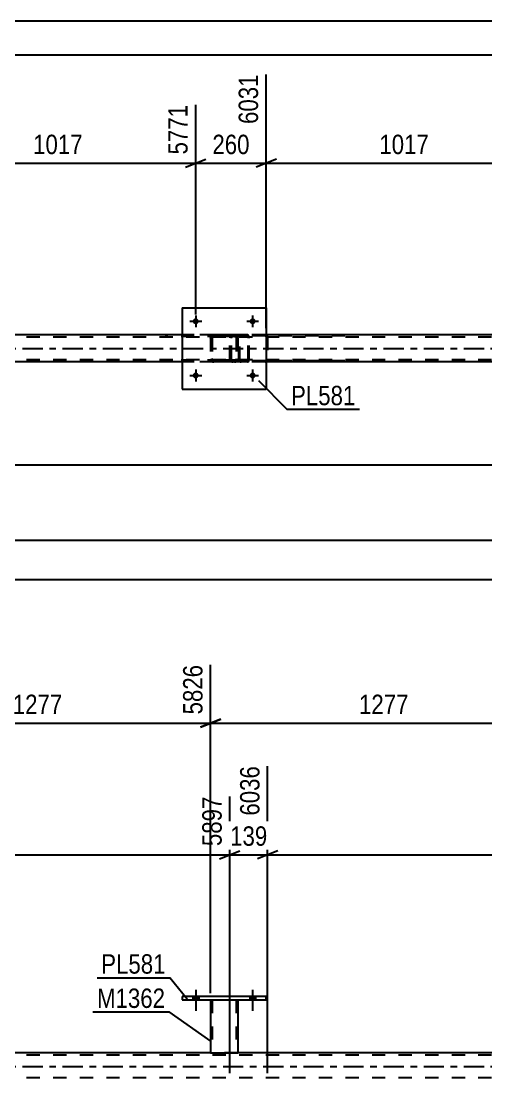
# Model space of a CAD drawing. Header units: millimetres. Extents: x 0 to 841, y 0 to 594.
# Drawn here: x 249.5 to 318.1, y 438 to 594 of the extents above; entities that cross this region are included whole.
import ezdxf

# ---------------------------------------------------------------- set-up
doc = ezdxf.new("R2010")
doc.units = ezdxf.units.MM
doc.linetypes.add('DXK_LINE_DOT2', pattern=[3.9198, 1.9599, -1.9599])
doc.linetypes.add('DXK_LINE_DOT3', pattern=[5.9187, 2.979, -0.9799, 0.9799, -0.9799])
doc.styles.add('Arial Narrow', font='ARIALN.TTF', dxfattribs={"height": 0.2})

# ---------------------------------------------------------------- blocks, each defined once
blk = doc.blocks.new('Unknown-318889357-1133')
at = {"color": 5, "linetype": 'Continuous'}
for p, q in [((841, 594), (0, 594)), ((836, 589), (5, 589))]:
    blk.add_line(p, q, dxfattribs=at)
blk = doc.blocks.new('Bolt-318889357-5234 - 5170')
at = {"linetype": 'Continuous'}
for points in [[(275.72, 549.69, -1), (274.84, 549.69, -1)], [(284.12, 549.69, -1), (283.24, 549.69, -1)]]:
    blk.add_hatch(color=1, dxfattribs=at).paths.add_polyline_path(points)
at = {"color": 1, "linetype": 'Continuous'}
for p, q in [((274.4, 549.69), (276.16, 549.69)), ((275.28, 550.57), (275.28, 548.81)), ((282.8, 549.69), (284.56, 549.69)), ((283.68, 550.57), (283.68, 548.81))]:
    blk.add_line(p, q, dxfattribs=at)
blk = doc.blocks.new('Bolt-318889357-5235 - 5170')
at = {"linetype": 'Continuous'}
for points in [[(275.72, 541.69, -1), (274.84, 541.69, -1)], [(284.12, 541.69, -1), (283.24, 541.69, -1)]]:
    blk.add_hatch(color=1, dxfattribs=at).paths.add_polyline_path(points)
at = {"color": 1, "linetype": 'Continuous'}
for p, q in [((274.4, 541.69), (276.16, 541.69)), ((275.28, 542.57), (275.28, 540.81)), ((282.8, 541.69), (284.56, 541.69)), ((283.68, 542.57), (283.68, 540.81))]:
    blk.add_line(p, q, dxfattribs=at)
blk = doc.blocks.new('Part-318889357-5282 - 5170')
at = {"color": 2, "linetype": 'Continuous'}
for p, q in [((273.28, 551.69), (273.28, 539.69)), ((273.28, 551.69), (285.68, 551.69)), ((285.68, 551.69), (285.68, 539.69)), ((273.28, 539.69), (285.68, 539.69))]:
    blk.add_line(p, q, dxfattribs=at)
blk = doc.blocks.new('Part-318889357-5283 - 5170')
at = {"color": 7, "linetype": 'DXK_LINE_DOT2'}
for p, q in [((277.78, 547.66), (277.96, 547.69)), ((277.96, 547.69), (277.78, 547.66)), ((281, 547.69), (277.96, 547.69)), ((281, 547.69), (281.19, 547.66)), ((281.19, 547.66), (281, 547.69)), ((277.48, 547.21), (277.52, 547.4)), ((277.52, 547.4), (277.48, 547.21)), ((277.48, 547.21), (277.48, 544.17)), ((277.72, 547.21), (277.74, 547.3)), ((277.72, 547.21), (277.72, 544.17)), ((277.74, 547.3), (277.79, 547.38)), ((277.79, 547.38), (277.87, 547.43)), ((277.87, 547.43), (277.96, 547.45)), ((281, 547.45), (277.96, 547.45)), ((281, 547.45), (281.1, 547.43)), ((281.1, 547.43), (281.17, 547.38)), ((281.17, 547.38), (281.23, 547.3)), ((281.23, 547.3), (281.24, 547.21)), ((281.24, 547.21), (281.24, 544.17)), ((281.45, 547.4), (281.48, 547.21)), ((281.48, 547.21), (281.45, 547.4)), ((281.48, 547.21), (281.48, 544.17)), ((277.52, 543.99), (277.48, 544.17)), ((277.48, 544.17), (277.52, 543.99)), ((277.74, 544.08), (277.72, 544.17)), ((277.79, 544), (277.74, 544.08)), ((277.96, 543.69), (277.78, 543.73)), ((277.78, 543.73), (277.96, 543.69)), ((277.87, 543.95), (277.79, 544)), ((277.96, 543.93), (277.87, 543.95)), ((281, 543.93), (277.96, 543.93)), ((281, 543.69), (277.96, 543.69)), ((281.1, 543.95), (281, 543.93)), ((281.19, 543.73), (281, 543.69)), ((281, 543.69), (281.19, 543.73)), ((281.17, 544), (281.1, 543.95)), ((281.23, 544.08), (281.17, 544)), ((281.24, 544.17), (281.23, 544.08)), ((281.48, 544.17), (281.45, 543.99)), ((281.45, 543.99), (281.48, 544.17))]:
    blk.add_line(p, q, dxfattribs=at)
at = {"color": 7, "linetype": 'DXK_LINE_DOT3'}
blk.add_line((279.48, 545.69), (279.48, 545.69), dxfattribs=at)
at = {"color": 7, "linetype": 'DXK_LINE_DOT2'}
for centre, start, end in [((277.96, 547.21), 112.5, 157.5), ((277.96, 547.21), 112.5, 157.5), ((281, 547.21), 22.5, 67.5), ((281, 547.21), 22.5, 67.5), ((277.96, 544.17), 202.5, 247.5), ((277.96, 544.17), 202.5, 247.5), ((281, 544.17), 292.5, 337.5), ((281, 544.17), 292.5, 337.5)]:
    blk.add_arc(centre, 0.48, start, end, dxfattribs=at)
blk = doc.blocks.new('Part-318889357-5360 - 5170')
at = {"color": 7, "linetype": 'DXK_LINE_DOT2'}
for p, q in [((282.91, 547.69), (270.75, 547.69)), ((280.82, 547.69), (280.62, 547.66)), ((281.63, 547.45), (281.63, 547.69)), ((283.01, 547.66), (282.91, 547.69)), ((283.1, 547.55), (283.01, 547.66)), ((283.16, 547.4), (283.1, 547.55)), ((282.91, 547.45), (270.75, 547.45)), ((280.35, 547.4), (280.31, 547.21)), ((280.31, 544.17), (280.31, 547.21)), ((280.56, 547.21), (280.58, 547.3)), ((280.56, 544.17), (280.56, 547.21)), ((280.58, 547.3), (280.64, 547.38)), ((280.64, 547.38), (280.72, 547.43)), ((280.72, 547.43), (280.82, 547.45)), ((282.91, 547.45), (282.96, 547.43)), ((282.96, 547.43), (283, 547.38)), ((283, 547.38), (283.03, 547.3)), ((283.03, 547.3), (283.04, 547.21)), ((283.04, 544.17), (283.04, 547.21)), ((283.18, 547.21), (283.16, 547.4)), ((283.18, 544.17), (283.18, 547.21)), ((282.91, 543.93), (270.75, 543.93)), ((282.91, 543.69), (270.75, 543.69)), ((280.31, 544.17), (280.35, 543.99)), ((280.58, 544.08), (280.56, 544.17)), ((280.64, 544), (280.58, 544.08)), ((280.62, 543.73), (280.82, 543.69)), ((280.72, 543.95), (280.64, 544)), ((280.82, 543.93), (280.72, 543.95)), ((281.63, 543.69), (281.63, 543.93)), ((282.96, 543.95), (282.91, 543.93)), ((282.91, 543.69), (283.01, 543.73)), ((283, 544), (282.96, 543.95)), ((283.03, 544.08), (283, 544)), ((283.01, 543.73), (283.1, 543.83)), ((283.04, 544.17), (283.03, 544.08)), ((283.1, 543.83), (283.16, 543.99)), ((283.16, 543.99), (283.18, 544.17))]:
    blk.add_line(p, q, dxfattribs=at)
for centre, start, end in [((280.8, 547.2), 111.1941, 156.1506), ((280.8, 544.19), 203.8494, 248.8059)]:
    blk.add_arc(centre, 0.492, start, end, dxfattribs=at)
blk = doc.blocks.new('Part-318889357-5361 - 5170')
at = {"color": 7, "linetype": 'DXK_LINE_DOT2'}
for p, q in [((281.97, 547.69), (281.84, 547.67)), ((297.3, 547.69), (281.97, 547.69)), ((285.68, 547.67), (285.55, 547.69)), ((281.66, 547.49), (281.63, 547.37)), ((281.63, 544.01), (281.63, 547.37)), ((281.8, 547.37), (281.81, 547.43)), ((281.8, 544.01), (281.8, 547.37)), ((281.81, 547.43), (281.85, 547.49)), ((281.85, 547.49), (281.91, 547.52)), ((281.91, 547.52), (281.97, 547.53)), ((297.3, 547.53), (281.97, 547.53)), ((285.55, 547.53), (285.61, 547.52)), ((285.61, 547.52), (285.67, 547.49)), ((285.67, 547.49), (285.7, 547.43)), ((285.7, 547.43), (285.72, 547.37)), ((285.72, 547.37), (285.72, 544.01)), ((285.89, 547.37), (285.86, 547.49)), ((285.89, 547.37), (285.89, 544.01)), ((281.63, 544.01), (281.66, 543.89)), ((281.81, 543.95), (281.8, 544.01)), ((281.85, 543.9), (281.81, 543.95)), ((281.84, 543.72), (281.97, 543.69)), ((281.91, 543.86), (281.85, 543.9)), ((281.97, 543.85), (281.91, 543.86)), ((297.3, 543.85), (281.97, 543.85)), ((297.3, 543.69), (281.97, 543.69)), ((285.61, 543.86), (285.55, 543.85)), ((285.55, 543.69), (285.68, 543.72)), ((285.67, 543.9), (285.61, 543.86)), ((285.7, 543.95), (285.67, 543.9)), ((285.72, 544.01), (285.7, 543.95)), ((285.86, 543.89), (285.89, 544.01))]:
    blk.add_line(p, q, dxfattribs=at)
for centre, start, end in [((281.96, 547.36), 110.7583, 155.68), ((285.56, 547.36), 24.32, 69.2417), ((281.96, 544.03), 204.32, 249.2417), ((285.56, 544.03), 290.7583, 335.68)]:
    blk.add_arc(centre, 0.331, start, end, dxfattribs=at)
blk = doc.blocks.new('Part-318889357-5424 - 5170')
at = {"color": 2, "linetype": 'Continuous'}
for p, q in [((273.28, 547.69), (234.6, 547.69)), ((324.36, 547.69), (285.68, 547.69)), ((273.28, 543.69), (234.6, 543.69)), ((324.36, 543.69), (285.68, 543.69))]:
    blk.add_line(p, q, dxfattribs=at)
at = {"color": 7, "linetype": 'DXK_LINE_DOT2'}
for p, q in [((285.68, 547.69), (273.28, 547.69)), ((765.79, 547.37), (101.76, 547.37)), ((765.79, 544.01), (101.76, 544.01)), ((285.68, 543.69), (273.28, 543.69))]:
    blk.add_line(p, q, dxfattribs=at)
at = {"color": 7, "linetype": 'DXK_LINE_DOT3'}
blk.add_line((101.76, 545.69), (765.79, 545.69), dxfattribs=at)
blk = doc.blocks.new('Part-318889357-3464 - 3336')
at = {"color": 2, "linetype": 'Continuous'}
for p, q in [((273.28, 450.01), (273.28, 449.53)), ((285.68, 450.01), (273.28, 450.01)), ((273.28, 449.53), (285.68, 449.53)), ((285.68, 449.53), (285.68, 450.01))]:
    blk.add_line(p, q, dxfattribs=at)
blk = doc.blocks.new('Bolt-318889357-3456 - 3336')
at = {"linetype": 'Continuous'}
for points in [[(274.84, 449.53), (275.72, 449.53), (275.72, 450.01), (274.84, 450.01)], [(283.24, 449.53), (284.12, 449.53), (284.12, 450.01), (283.24, 450.01)]]:
    blk.add_hatch(color=1, dxfattribs=at).paths.add_polyline_path(points)
at = {"color": 1, "linetype": 'Continuous'}
for p, q in [((275.28, 451.01), (275.28, 447.89)), ((283.68, 451.01), (283.68, 447.89)), ((274.84, 450.01), (274.84, 449.53)), ((275.72, 450.01), (275.72, 449.53)), ((283.24, 450.01), (283.24, 449.53)), ((284.12, 450.01), (284.12, 449.53))]:
    blk.add_line(p, q, dxfattribs=at)
blk = doc.blocks.new('Bolt-318889357-3457 - 3336')
at = {"linetype": 'Continuous'}
for points in [[(274.84, 449.53), (275.72, 449.53), (275.72, 450.01), (274.84, 450.01)], [(283.24, 449.53), (284.12, 449.53), (284.12, 450.01), (283.24, 450.01)]]:
    blk.add_hatch(color=1, dxfattribs=at).paths.add_polyline_path(points)
at = {"color": 1, "linetype": 'Continuous'}
for p, q in [((275.28, 451.01), (275.28, 447.89)), ((283.68, 451.01), (283.68, 447.89)), ((274.84, 450.01), (274.84, 449.53)), ((275.72, 450.01), (275.72, 449.53)), ((283.24, 450.01), (283.24, 449.53)), ((284.12, 450.01), (284.12, 449.53))]:
    blk.add_line(p, q, dxfattribs=at)
blk = doc.blocks.new('Part-318889357-3561 - 3336')
at = {"color": 2, "linetype": 'Continuous'}
for p, q in [((277.48, 449.53), (277.48, 441.69)), ((281.48, 449.53), (281.48, 441.69)), ((277.48, 441.69), (281.48, 441.69))]:
    blk.add_line(p, q, dxfattribs=at)
at = {"color": 7, "linetype": 'DXK_LINE_DOT2'}
for p, q in [((277.48, 449.53), (281.48, 449.53)), ((277.48, 449.53), (277.48, 449.53)), ((277.48, 449.53), (277.48, 449.53)), ((277.72, 449.53), (277.72, 441.69)), ((281.24, 449.53), (281.24, 441.69)), ((281.48, 449.53), (281.48, 449.53)), ((281.48, 449.53), (281.48, 449.53)), ((281.19, 441.69), (281.23, 441.69)), ((281.19, 441.69), (281.23, 441.69)), ((281.23, 441.69), (281.24, 441.69)), ((281.23, 441.69), (281.24, 441.69))]:
    blk.add_line(p, q, dxfattribs=at)
blk = doc.blocks.new('Part-318889357-3846 - 3336')
at = {"color": 2, "linetype": 'Continuous'}
for p, q in [((277.48, 441.69), (230.4, 441.69)), ((328.56, 441.69), (281.48, 441.69))]:
    blk.add_line(p, q, dxfattribs=at)
at = {"color": 7, "linetype": 'DXK_LINE_DOT2'}
for p, q in [((281.48, 441.69), (277.48, 441.69)), ((765.79, 441.37), (101.76, 441.37)), ((765.79, 438.01), (101.76, 438.01))]:
    blk.add_line(p, q, dxfattribs=at)
at = {"color": 7, "linetype": 'DXK_LINE_DOT3'}
blk.add_line((101.76, 439.69), (765.79, 439.69), dxfattribs=at)
blk = doc.blocks.new('StraightDimension-318889357-5519 - 5170')
at = {"color": 7, "linetype": 'Continuous'}
blk.add_line((59.84, 528.5), (709.61, 528.5), dxfattribs=at)
blk = doc.blocks.new('StraightDimension-318889357-5553 - 5170')
at = {"color": 7, "linetype": 'Continuous'}
blk.add_line((59.2, 511.57), (766.43, 511.57), dxfattribs=at)
blk = doc.blocks.new('StraightDimension-318889357-16051 - 5170')
at = {"color": 7, "linetype": 'Continuous'}
blk.add_line((59.84, 517.39), (765.79, 517.39), dxfattribs=at)
blk = doc.blocks.new('StraightDimension-318889357-23626 - 5170')
at = {"color": 7, "linetype": 'Continuous'}
for p, q in [((285.68, 548.69), (285.68, 586.13)), ((326.36, 550.69), (326.36, 581.63)), ((287.18, 573.62), (284.18, 572.42)), ((285.68, 573.02), (326.36, 573.02)), ((324.86, 572.42), (327.86, 573.62))]:
    blk.add_line(p, q, dxfattribs=at)
at = {"color": 0, "linetype": 'Continuous'}
blk.add_wipeout([(325.76, 582.23), (321.56, 582.23), (321.56, 573.72), (325.76, 573.72)], dxfattribs=at)
at = {"color": 0}
blk.add_wipeout([(310.28, 573.77), (310.28, 577.97), (301.77, 577.97), (301.77, 573.77)], dxfattribs=at)
at = {"color": 3, "linetype": 'Continuous', "style": 'Arial Narrow'}
blk.add_text('7048', height=2.863, rotation=90.0002, dxfattribs=at).set_placement((325.16, 574.32))
at = {"color": 3, "style": 'Arial Narrow'}
blk.add_text('1017', height=2.863, dxfattribs=at).set_placement((302.37, 574.37))
blk = doc.blocks.new('StraightDimension-318889357-23627 - 5170')
at = {"color": 7, "linetype": 'Continuous'}
for p, q in [((285.68, 548.69), (285.68, 586.13)), ((275.28, 550.69), (275.28, 581.63)), ((273.78, 572.42), (276.78, 573.62)), ((275.28, 573.02), (285.68, 573.02)), ((287.18, 573.62), (284.18, 572.42))]:
    blk.add_line(p, q, dxfattribs=at)
at = {"color": 0}
blk.add_wipeout([(283.83, 573.77), (283.83, 577.97), (277.14, 577.97), (277.14, 573.77)], dxfattribs=at)
at = {"color": 3, "style": 'Arial Narrow'}
blk.add_text('260', height=2.863, dxfattribs=at).set_placement((277.74, 574.37))
at = {"color": 0, "linetype": 'Continuous'}
blk.add_wipeout([(285.08, 586.73), (280.88, 586.73), (280.88, 578.22), (285.08, 578.22)], dxfattribs=at)
at = {"color": 3, "linetype": 'Continuous', "style": 'Arial Narrow'}
blk.add_text('6031', height=2.863, rotation=90.0002, dxfattribs=at).set_placement((284.48, 578.82))
blk = doc.blocks.new('StraightDimension-318889357-23628 - 5170')
at = {"color": 7, "linetype": 'Continuous'}
for p, q in [((234.6, 548.69), (234.6, 586.13)), ((275.28, 550.69), (275.28, 581.63)), ((236.1, 573.62), (233.1, 572.42)), ((234.6, 573.02), (275.28, 573.02)), ((273.78, 572.42), (276.78, 573.62))]:
    blk.add_line(p, q, dxfattribs=at)
at = {"color": 0, "linetype": 'Continuous'}
blk.add_wipeout([(274.68, 582.23), (270.48, 582.23), (270.48, 573.72), (274.68, 573.72)], dxfattribs=at)
at = {"color": 0}
blk.add_wipeout([(259.2, 573.77), (259.2, 577.97), (250.69, 577.97), (250.69, 573.77)], dxfattribs=at)
at = {"color": 3, "linetype": 'Continuous', "style": 'Arial Narrow'}
blk.add_text('5771', height=2.863, rotation=90.0002, dxfattribs=at).set_placement((274.08, 574.32))
at = {"color": 3, "style": 'Arial Narrow'}
blk.add_text('1017', height=2.863, dxfattribs=at).set_placement((251.29, 574.37))
blk = doc.blocks.new('StraightDimension-318889357-25424 - 3336')
at = {"color": 7, "linetype": 'Continuous'}
for p, q in [((285.89, 438.69), (285.89, 484.04)), ((365.45, 438.69), (365.45, 479.54)), ((287.39, 471.52), (284.39, 470.32)), ((363.95, 470.32), (366.95, 471.52)), ((285.89, 470.92), (365.45, 470.92))]:
    blk.add_line(p, q, dxfattribs=at)
at = {"color": 0, "linetype": 'Continuous'}
blk.add_wipeout([(364.85, 480.14), (360.65, 480.14), (360.65, 471.62), (364.85, 471.62)], dxfattribs=at)
at = {"color": 0}
blk.add_wipeout([(329.92, 471.67), (329.92, 475.87), (321.41, 475.87), (321.41, 471.67)], dxfattribs=at)
at = {"color": 3, "linetype": 'Continuous', "style": 'Arial Narrow'}
blk.add_text('8025', height=2.863, rotation=90.0002, dxfattribs=at).set_placement((364.25, 472.22))
at = {"color": 3, "style": 'Arial Narrow'}
blk.add_text('1989', height=2.863, dxfattribs=at).set_placement((322.01, 472.27))
blk = doc.blocks.new('StraightDimension-318889357-25426 - 3336')
at = {"color": 7, "linetype": 'Continuous'}
for p, q in [((200.75, 438.69), (200.75, 484.04)), ((280.31, 438.69), (280.31, 479.54)), ((202.25, 471.52), (199.25, 470.32)), ((278.81, 470.32), (281.81, 471.52)), ((200.75, 470.92), (280.31, 470.92))]:
    blk.add_line(p, q, dxfattribs=at)
at = {"color": 0, "linetype": 'Continuous'}
blk.add_wipeout([(279.71, 480.14), (275.51, 480.14), (275.51, 471.62), (279.71, 471.62)], dxfattribs=at)
at = {"color": 0}
blk.add_wipeout([(244.79, 471.67), (244.79, 475.87), (236.28, 475.87), (236.28, 471.67)], dxfattribs=at)
at = {"color": 3, "linetype": 'Continuous', "style": 'Arial Narrow'}
blk.add_text('5897', height=2.863, rotation=90.0002, dxfattribs=at).set_placement((279.11, 472.22))
at = {"color": 3, "style": 'Arial Narrow'}
blk.add_text('1989', height=2.863, dxfattribs=at).set_placement((236.88, 472.27))
blk = doc.blocks.new('StraightDimension-318889357-24966 - 3336')
at = {"color": 7, "linetype": 'Continuous'}
for p, q in [((277.48, 450.53), (277.48, 498.98)), ((328.56, 450.53), (328.56, 498.98)), ((278.98, 490.96), (275.98, 489.76)), ((277.48, 490.36), (328.56, 490.36)), ((327.06, 489.76), (330.06, 490.96))]:
    blk.add_line(p, q, dxfattribs=at)
at = {"color": 0, "linetype": 'Continuous'}
blk.add_wipeout([(327.96, 499.58), (323.76, 499.58), (323.76, 491.06), (327.96, 491.06)], dxfattribs=at)
at = {"color": 0}
blk.add_wipeout([(307.28, 491.11), (307.28, 495.31), (298.77, 495.31), (298.77, 491.11)], dxfattribs=at)
at = {"color": 3, "linetype": 'Continuous', "style": 'Arial Narrow'}
blk.add_text('7103', height=2.863, rotation=90.0002, dxfattribs=at).set_placement((327.36, 491.66))
at = {"color": 3, "style": 'Arial Narrow'}
blk.add_text('1277', height=2.863, dxfattribs=at).set_placement((299.37, 491.71))
blk = doc.blocks.new('StraightDimension-318889357-25425 - 3336')
at = {"color": 7, "linetype": 'Continuous'}
for p, q in [((285.89, 438.69), (285.89, 484.04)), ((280.31, 438.69), (280.31, 479.54)), ((278.81, 470.32), (281.81, 471.52)), ((287.39, 471.52), (284.39, 470.32)), ((280.31, 470.92), (285.89, 470.92))]:
    blk.add_line(p, q, dxfattribs=at)
at = {"color": 0}
blk.add_wipeout([(286.44, 471.67), (286.44, 475.87), (279.76, 475.87), (279.76, 471.67)], dxfattribs=at)
at = {"color": 3, "style": 'Arial Narrow'}
blk.add_text('139', height=2.863, dxfattribs=at).set_placement((280.36, 472.27))
at = {"color": 0, "linetype": 'Continuous'}
blk.add_wipeout([(285.29, 484.64), (281.09, 484.64), (281.09, 476.12), (285.29, 476.12)], dxfattribs=at)
at = {"color": 3, "linetype": 'Continuous', "style": 'Arial Narrow'}
blk.add_text('6036', height=2.863, rotation=90.0002, dxfattribs=at).set_placement((284.69, 476.72))
blk = doc.blocks.new('StraightDimension-318889357-24967 - 3336')
at = {"color": 7, "linetype": 'Continuous'}
for p, q in [((226.4, 450.53), (226.4, 498.98)), ((277.48, 450.53), (277.48, 498.98)), ((227.9, 490.96), (224.9, 489.76)), ((226.4, 490.36), (277.48, 490.36)), ((275.98, 489.76), (278.98, 490.96))]:
    blk.add_line(p, q, dxfattribs=at)
at = {"color": 0, "linetype": 'Continuous'}
blk.add_wipeout([(276.88, 499.58), (272.68, 499.58), (272.68, 491.06), (276.88, 491.06)], dxfattribs=at)
at = {"color": 0}
blk.add_wipeout([(256.2, 491.11), (256.2, 495.31), (247.69, 495.31), (247.69, 491.11)], dxfattribs=at)
at = {"color": 3, "linetype": 'Continuous', "style": 'Arial Narrow'}
blk.add_text('5826', height=2.863, rotation=90.0002, dxfattribs=at).set_placement((276.28, 491.66))
at = {"color": 3, "style": 'Arial Narrow'}
blk.add_text('1277', height=2.863, dxfattribs=at).set_placement((248.29, 491.71))
blk = doc.blocks.new('Mark-318889357-5278 - 5170')
at = {"color": 0}
blk.add_wipeout([(298.84, 537.3), (298.84, 540.3), (289.34, 540.3), (289.34, 537.3)], dxfattribs=at)
blk.add_wipeout([(298.84, 537.3), (298.84, 540.3), (289.34, 540.3), (289.34, 537.3)], dxfattribs=at)
at = {"color": 30, "linetype": 'Continuous'}
for p, q in [((284.56, 540.94), (288.74, 536.7)), ((288.74, 536.7), (299.44, 536.7))]:
    blk.add_line(p, q, dxfattribs=at)
at = {"color": 3, "style": 'Arial Narrow'}
blk.add_text('PL581', height=2.863, dxfattribs=at).set_placement((289.34, 537.3))
blk = doc.blocks.new('Mark-318889357-3460 - 3336')
at = {"color": 0}
blk.add_wipeout([(270.84, 453.39), (270.84, 456.39), (261.34, 456.39), (261.34, 453.39)], dxfattribs=at)
blk.add_wipeout([(270.84, 453.39), (270.84, 456.39), (261.34, 456.39), (261.34, 453.39)], dxfattribs=at)
at = {"color": 30, "linetype": 'Continuous'}
for p in [(260.74, 452.79), (274.02, 449.63)]:
    blk.add_line(p, (271.44, 452.79), dxfattribs=at)
at = {"color": 3, "style": 'Arial Narrow'}
blk.add_text('PL581', height=2.863, dxfattribs=at).set_placement((261.34, 453.39))
blk = doc.blocks.new('Mark-318889357-3557 - 3336')
at = {"color": 0}
blk.add_wipeout([(270.77, 448.33), (270.77, 451.33), (260.72, 451.33), (260.72, 448.33)], dxfattribs=at)
blk.add_wipeout([(270.77, 448.33), (270.77, 451.33), (260.72, 451.33), (260.72, 448.33)], dxfattribs=at)
at = {"color": 30, "linetype": 'Continuous'}
for p in [(260.12, 447.73), (277.52, 443.42)]:
    blk.add_line(p, (271.37, 447.73), dxfattribs=at)
at = {"color": 3, "style": 'Arial Narrow'}
blk.add_text('M1362', height=2.863, dxfattribs=at).set_placement((260.72, 448.33))

msp = doc.modelspace()

# ---------------------------------------------------------------- block references
for name in ['Unknown-318889357-1133', 'Part-318889357-5282 - 5170', 'Part-318889357-5424 - 5170', 'Bolt-318889357-5234 - 5170', 'Part-318889357-5360 - 5170', 'Part-318889357-5283 - 5170', 'Part-318889357-5361 - 5170', 'Bolt-318889357-5235 - 5170', 'Bolt-318889357-3456 - 3336', 'Bolt-318889357-3457 - 3336', 'Part-318889357-3464 - 3336', 'Part-318889357-3561 - 3336', 'Part-318889357-3846 - 3336']:
    msp.add_blockref(name, (0, 0))

# ---------------------------------------------------------------- next in the draw order: block references
for name in ['StraightDimension-318889357-23626 - 5170', 'StraightDimension-318889357-5519 - 5170', 'StraightDimension-318889357-25426 - 3336', 'StraightDimension-318889357-25424 - 3336']:
    msp.add_blockref(name, (0, 0))

# ---------------------------------------------------------------- next in the draw order: block references
for name in ['StraightDimension-318889357-23627 - 5170', 'StraightDimension-318889357-5553 - 5170', 'StraightDimension-318889357-24966 - 3336']:
    msp.add_blockref(name, (0, 0))

# ---------------------------------------------------------------- next in the draw order: block references
for name in ['StraightDimension-318889357-23628 - 5170', 'StraightDimension-318889357-16051 - 5170', 'StraightDimension-318889357-25425 - 3336']:
    msp.add_blockref(name, (0, 0))

# ---------------------------------------------------------------- next in the draw order: block references
for name in ['Mark-318889357-5278 - 5170', 'StraightDimension-318889357-24967 - 3336']:
    msp.add_blockref(name, (0, 0))

# ---------------------------------------------------------------- next in the draw order: block references
msp.add_blockref('Mark-318889357-3460 - 3336', (0, 0))

# ---------------------------------------------------------------- next in the draw order: block references
msp.add_blockref('Mark-318889357-3557 - 3336', (0, 0))

doc.saveas('drawing.dxf')
